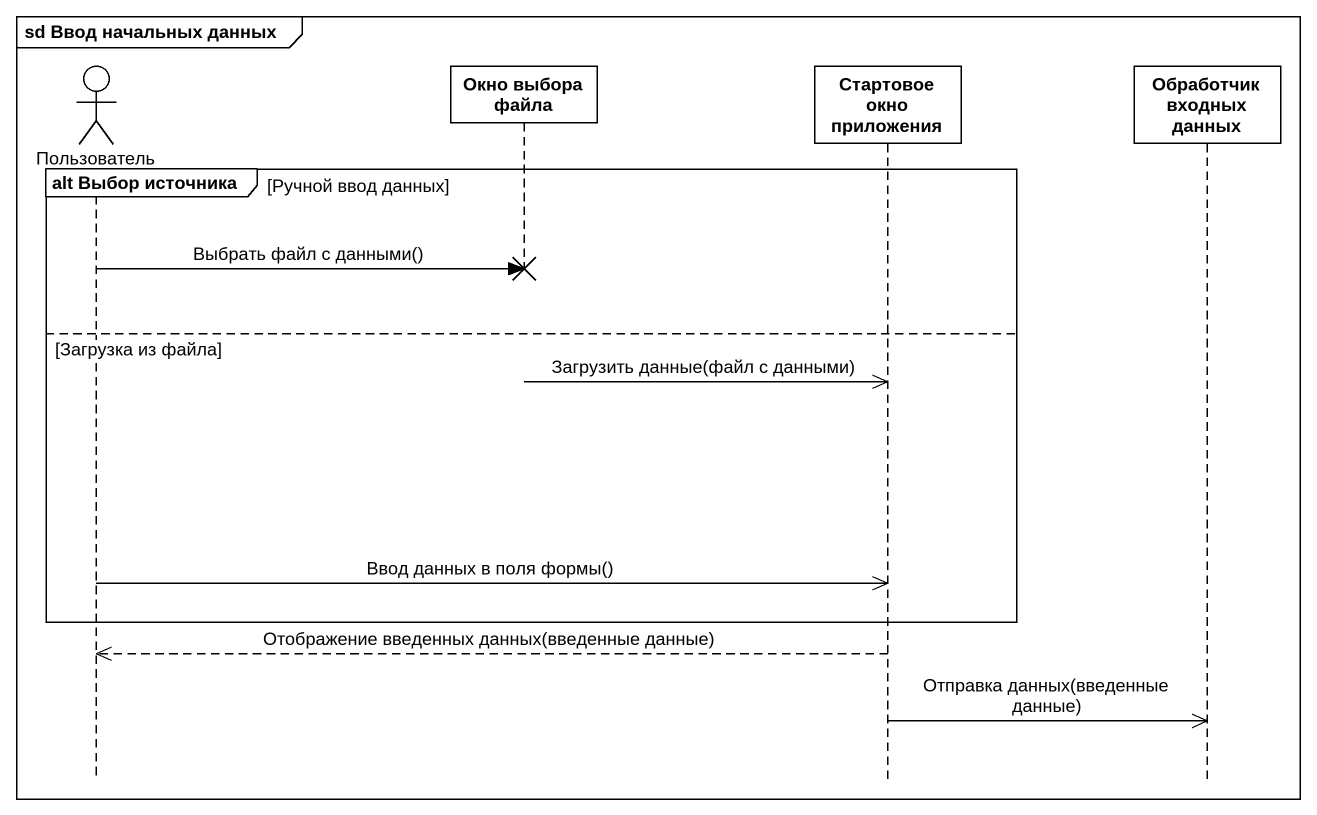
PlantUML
@startuml
mainframe sd Ввод начальных данных
hide footbox
actor Пользователь
participant "Окно выбора файла" as Окно_выбора_файла
participant "Стартовое окно приложения" as Стартовое_окно_приложения
participant "Обработчик входных данных" as Обработчик_входных_данных

group alt Выбор источника [Ручной ввод данных]
  Пользователь -> Окно_выбора_файла !! : Выбрать файл с данными()
else Загрузка из файла
  Окно_выбора_файла ->> Стартовое_окно_приложения : Загрузить данные(файл с данными)
  Пользователь ->> Стартовое_окно_приложения : Ввод данных в поля формы()
end
Стартовое_окно_приложения -->> Пользователь : Отображение введенных данных(введенные данные)
Стартовое_окно_приложения ->> Обработчик_входных_данных : Отправка данных(введенные данные)
@enduml
